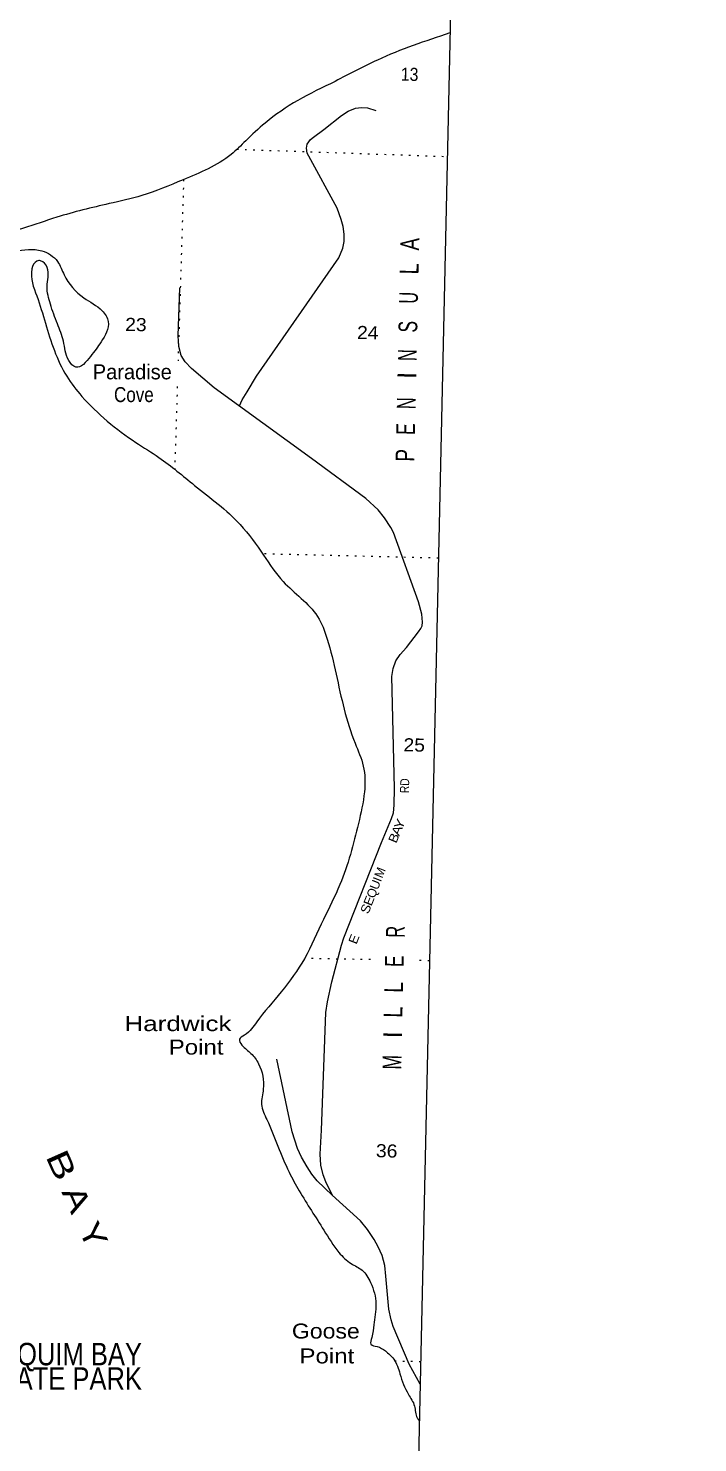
# Model space of a CAD drawing. Header units: feet. Extents: x -739708 to -488887, y 188754 to 379550.
# Drawn here: x -498072 to -489137, y 203743 to 222633 of the extents above; entities that cross this region are included whole.
import ezdxf
from ezdxf.enums import TextEntityAlignment as Align

# ---------------------------------------------------------------- set-up
doc = ezdxf.new("R2010")
doc.units = ezdxf.units.FT
doc.header["$LTSCALE"] = 73
doc.linetypes.add('DOT_DASHED', pattern=[7.7, 5, -1.2, 0.3, -1.2])
doc.linetypes.add('DOTTED', pattern=[1.5, 0.3, -1.2])
for name, color, linetype, lineweight in [('29', 7, 'Continuous', 25), ('39', 7, 'Continuous', 13), ('4', 7, 'Continuous', 13), ('42', 7, 'Continuous', 25), ('44', 7, 'DOT_DASHED', 13), ('6', 7, 'DOTTED', 25), ('7', 7, 'DOTTED', 13)]:
    doc.layers.add(name, color=color, linetype=linetype, lineweight=lineweight)
doc.layers.add('30', color=7, linetype='Continuous')
doc.layers.add('41', color=7, linetype='Continuous')

msp = doc.modelspace()

# ---------------------------------------------------------------- linework, layer by layer
at = {"layer": '29'}
for points in [[(-495255, 217589.82), (-495217.51, 217670), (-495152.59, 217779.49), (-495026.48, 217987.34), (-493928.56, 219568.49), (-493872.93, 219694.7), (-493854.38, 219783.76), (-493854.38, 219883.99), (-493869.22, 219984.19), (-493895.18, 220080.71), (-493950.82, 220229.16), (-494329.15, 220926.94), (-494349.55, 220965.93), (-494358.83, 221030.87), (-494349.55, 221084.7), (-494306.9, 221149.64), (-494264.24, 221181.21), (-494128.86, 221283.26), (-493891.47, 221468.84), (-493804.3, 221526.39), (-493706.01, 221565.34), (-493626.26, 221574.64), (-493542.81, 221572.76), (-493431.82, 221536.78)], [(-495592.54, 217830.26), (-495892.58, 218089.4), (-495979.74, 218180.34), (-496033.53, 218263.86), (-496065.06, 218384.48), (-496070.62, 218527.37), (-496049.42, 219164.95)], [(-493182.66, 212482.6), (-493218.24, 213976.9), (-493199.7, 214084.55), (-493166.32, 214184.75), (-493106.97, 214270.13), (-493025.37, 214362.91), (-492862.16, 214570.76), (-492832.49, 214615.31), (-492815.8, 214654.29), (-492812.09, 214702.54), (-492819.51, 214810.18), (-492862.16, 214971.61), (-493195.99, 215899.54), (-493233.08, 215966.33), (-493318.4, 216096.26), (-493403.7, 216203.87), (-493566.91, 216352.34), (-494293.91, 216886.81), (-495592.54, 217830.26)], [(-494010.96, 207043.19), (-494102.88, 207227.3), (-494138.11, 207321.94), (-494165.94, 207450), (-494175.21, 207596.6), (-494160.37, 207915.8), (-494101.02, 209489.53), (-494078.77, 209630.59), (-494019.42, 209897.81), (-493893.31, 210387.74), (-493859.93, 210484.26), (-493359.19, 211761.04), (-493225.66, 212080.24), (-493197.85, 212156.35), (-493190.43, 212256.57), (-493182.66, 212482.6)], [(-492841.45, 204523.22), (-492986.4, 204792.48), (-493201.54, 205297.26), (-493229.35, 205384.48), (-493260.88, 205527.38), (-493297.97, 205965.35), (-493314.67, 206108.24), (-493349.91, 206243.71), (-493403.69, 206360.63), (-493453.76, 206455.28), (-493546.5, 206592.6), (-493639.22, 206707.67), (-494017.55, 207049.14), (-494217.85, 207242.14), (-494286.49, 207329.35), (-494351.38, 207427.72), (-494427.44, 207555.76), (-494477.49, 207672.69), (-494551.67, 207895.38), (-494755.38, 208867.52)]]:
    msp.add_lwpolyline(points, dxfattribs=at)
at = {"layer": '39'}
for points in [[(-492445.29, 222571.12), (-493412.68, 222209.05), (-493977.27, 221924.77), (-494474.71, 221669.27), (-494910.69, 221367.93), (-495169.89, 221131.3), (-495365.44, 220947.79), (-496005.77, 220610.65), (-496556.66, 220398.81), (-496992.36, 220291.46), (-497691.72, 220109.25), (-498138.39, 219961.73), (-498680.14, 219798.18), (-499516.05, 219548.33), (-500348.03, 219368.32), (-500840.65, 219273.36), (-501610.07, 219094.55), (-502120.17, 218994.95), (-502443.47, 218775.94), (-502456.33, 218560), (-502382.93, 218416.88), (-502195.23, 218428.79), (-501721.66, 218608.03), (-500799.1, 218923.19), (-500110.62, 219160.6), (-499647.68, 219320.84), (-499188.38, 219510.6), (-498773.09, 219606.28), (-498257.98, 219659.29), (-497889.74, 219661.03), (-497682.68, 219518.96), (-497593.97, 219339.11), (-497330.69, 219034.07), (-497086.65, 218860.82), (-497005.24, 218715.49), (-497099.93, 218444.82), (-497243.33, 218250.03), (-497437.98, 218106.91), (-497532.69, 218197.97), (-497603.58, 218454.2), (-497683.06, 218686.38), (-497777.99, 218949.21), (-497821.12, 219184.61), (-497821.55, 219437.22), (-497908.03, 219528.44), (-497958.32, 219523.86), (-498023.48, 219419.56), (-497958.96, 219058.39), (-497844.12, 218694.06), (-497559.56, 217986.39), (-497355.95, 217717.05), (-496638.02, 217102.63), (-496328.09, 216901.62), (-495852.68, 216529.13), (-495245.58, 216006.13), (-494932.22, 215596.89), (-494669.97, 215245.39), (-494212.78, 214778.33), (-494082.45, 214476.3), (-493963.91, 214006.8), (-493710.34, 213083.6), (-493600.2, 212780), (-493585.73, 212434.11), (-493665.62, 212013.56), (-493913.54, 211196.69), (-494131.44, 210732.79), (-494387, 210207.09), (-494695.1, 209765.43), (-495022.49, 209362.61), (-495187.64, 209186.5), (-495255.38, 209131.45), (-495220.82, 209053.87), (-495100.37, 208942.02), (-494998.63, 208804.32), (-494935.63, 208465.41), (-494958.3, 208261.82), (-494888.26, 208058.15), (-494591.43, 207358.28), (-494455.95, 207106.65), (-494127.02, 206581.87), (-493926.05, 206284.3), (-493762.09, 206135.09), (-493616.93, 206046.93), (-493503.73, 205880.68), (-493431.46, 205596.13), (-493461.83, 205317.94), (-493487.81, 205146.75), (-493497.84, 205058.06), (-493415.88, 205027.92), (-493306.34, 204968.85), (-493193.9, 204859.2), (-493111.6, 204663.34), (-492998.81, 204387.97), (-492917.62, 204232.55), (-492880.84, 204074.09), (-492853.01, 204036.68)], [(-500132.03, 205897.33), (-500036.15, 205767.84), (-499868.62, 205416.47), (-499570.74, 205126.81), (-499387.39, 205033.74), (-499377.91, 204916.32), (-499332.4, 204697.04), (-499269.53, 204443.01), (-499081.99, 204176.05), (-498859.25, 204041.68), (-498719.82, 203876.85), (-498598.66, 203706.38), (-498489.54, 203538.2), (-498325.89, 203374.85), (-498046.44, 203253.34), (-497836.15, 203012.14), (-497645.97, 202773.42), (-497515.36, 202574.44), (-497441.64, 202445.46), (-497335.15, 202430.92), (-497211.33, 202379.62), (-497245.63, 202287.44), (-497356.26, 202116.15), (-497453.05, 201932.42), (-497578.86, 201622.04), (-497607.09, 201258.93), (-497495.34, 200937.1), (-496859.61, 200160.86), (-496680.04, 199898.13), (-496235.3, 199318.32), (-496051.04, 199123.02), (-495812.54, 198940.82), (-495202.24, 198652.17), (-495012.53, 198664.04), (-494925.86, 198664.1), (-494838.49, 198605.54), (-494877.98, 198551.87), (-494917.42, 198500.22), (-494869.43, 198482.97), (-494810.53, 198412.93), (-494772.93, 198381.77), (-494611.69, 198382.16), (-494500.41, 198310.93), (-494500.29, 198135.11), (-494551.15, 197932.16), (-494542.21, 197881.44), (-494394.54, 197724.51), (-494092.34, 197628.75), (-493852.32, 197546.53), (-493624.88, 197533.3), (-493474.34, 197505.64), (-493385.26, 197432.89), (-493232.12, 197431.45), (-493145.77, 197417.37), (-493057.45, 197401.22), (-493016.2, 197427.1), (-492995.31, 197456.88)]]:
    msp.add_spline(points, degree=3, dxfattribs=at)
at = {"layer": '4'}
msp.add_lwpolyline([(-534936.22, 373877.7), (-519702.48, 373516.18), (-489136.84, 372822.34), (-493183.05, 189004.41), (-524001.53, 189704), (-554819.03, 190445.97), (-585635.48, 191230.33), (-616450.82, 192057.09), (-647264.98, 192926.23), (-678077.93, 193837.75), (-708889.59, 194791.67), (-739699.92, 195787.95)], dxfattribs=at)
msp.add_lwpolyline([(-534936.22, 373877.7), (-519702.48, 373516.18), (-489136.84, 372822.34), (-493183.05, 189004.41), (-524001.53, 189704), (-554819.03, 190445.97), (-585635.48, 191230.33), (-616450.82, 192057.09), (-647264.98, 192926.23), (-678077.93, 193837.75), (-708889.59, 194791.67), (-739699.92, 195787.95)], dxfattribs=at)
at = {"layer": '6'}
msp.add_line((-493184.2, 204836.76), (-492834.73, 204828.51), dxfattribs=at)
at = {"layer": '7'}
for p, q in [((-495289.01, 221018.26), (-492480.5, 220921.01)), ((-495999.21, 220613.43), (-496073.54, 218189.79)), ((-496084.03, 217847.57), (-496117.98, 216740.54)), ((-492598.57, 215557.04), (-494944.55, 215613.35)), ((-493504.89, 210194.35), (-494384.96, 210211.07)), ((-492716.94, 210179.39), (-492899.28, 210182.85))]:
    msp.add_line(p, q, dxfattribs=at)

# ---------------------------------------------------------------- texts
at = {"layer": '30', "width": 0.85}
msp.add_text('RD', height=120, rotation=88.031, dxfattribs=at).set_placement((-492992.77, 212416.69))
at = {"layer": '30'}
for s, rotation, width, p in [('A', 67.299, 1.2, (-493096.91, 211897.14)), ('Y', 67.299, 1.2, (-493059.27, 211982.55)), ('B', 67.299, 1.15, (-493138.07, 211797.28)), ('U', 68.585, 1.05, (-493385.79, 211172.84)), ('E', 68.585, 1.15, (-493469.66, 210958.98)), ('S', 68.585, 1.15, (-493511.42, 210852.5)), ('E', 68.585, 1.15, (-493670.19, 210447.65))]:
    msp.add_text(s, height=120, rotation=rotation, dxfattribs=dict(at, width=width)).set_placement(p, align=Align.CENTER)
for s, p in [('M', (-493322.36, 211336.24)), ('I', (-493357.13, 211245.91)), ('Q', (-493428.94, 211062.83))]:
    msp.add_text(s, height=120, rotation=68.585, dxfattribs=at).set_placement(p, align=Align.CENTER)
at = {"layer": '41'}
msp.add_text('Paradise', height=200, dxfattribs=at).set_placement((-497212.02, 217944.64))
at = {"layer": '41', "width": 0.85}
msp.add_text('Cove', height=200, dxfattribs=at).set_placement((-496928.54, 217641.04))
at = {"layer": '41'}
for s, rotation, width, p in [('B', 294.012, 1.45, (-497846.53, 207568.05)), ('A', 294.012, 1.3, (-497633.46, 207094.23)), ('Y', 297.022, 1.25, (-497416.67, 206596.09))]:
    msp.add_text(s, height=300, rotation=rotation, dxfattribs=dict(at, width=width)).set_placement(p)
at = {"layer": '42'}
for s, width, p in [('A', 0.75, (-492856.3, 219664.21)), ('L', 0.8, (-492864.54, 219343.31)), ('U', 0.65, (-492873.12, 218953.25)), ('S', 0.7, (-492881.62, 218567.12)), ('N', 0.65, (-492890.12, 218186.92)), ('N', 0.65, (-492903.74, 217544.44)), ('E', 0.7, (-492911.98, 217199.79)), ('P', 0.75, (-492920.48, 216843.35)), ('R', 0.65, (-493049.31, 210485.64)), ('E', 0.7, (-493063.49, 210093.51)), ('L', 0.8, (-493071.73, 209748.87)), ('L', 0.8, (-493079.97, 209416.1)), ('M', 0.7, (-493094.28, 208724.31))]:
    msp.add_text(s, height=250, rotation=88.739, dxfattribs=dict(at, width=width)).set_placement(p)
for p in [(-492895.24, 217948.37), (-493085.09, 209141.93)]:
    msp.add_text('I', height=250, rotation=88.739, dxfattribs=at).set_placement(p)
for s, width, p in [('Hardwick', 1.3, (-496789.89, 209240.01)), ('Point', 1.2, (-496197.86, 208926.92)), ('Goose', 1.15, (-494553.82, 205134.37)), ('Point', 1.2, (-494452.93, 204802))]:
    msp.add_text(s, height=200, dxfattribs=dict(at, width=width)).set_placement(p)
at = {"layer": '44', "width": 0.85}
for s, p in [('SEQUIM BAY', (-498677.19, 204776.56)), ('STATE PARK', (-498677.19, 204449.94))]:
    msp.add_text(s, height=300, dxfattribs=at).set_placement(p)
at = {"layer": '7'}
for s, width, p in [('13', 0.9, (-493100.89, 221934.28)), ('23', 1.1, (-496780.55, 218592.58)), ('24', 1.1, (-493686.08, 218484.23)), ('25', 1.1, (-493065.74, 212977.85)), ('36', 1.1, (-493433.28, 207556.59))]:
    msp.add_text(s, height=175, rotation=358.703, dxfattribs=dict(at, width=width)).set_placement(p)

doc.saveas('drawing.dxf')
